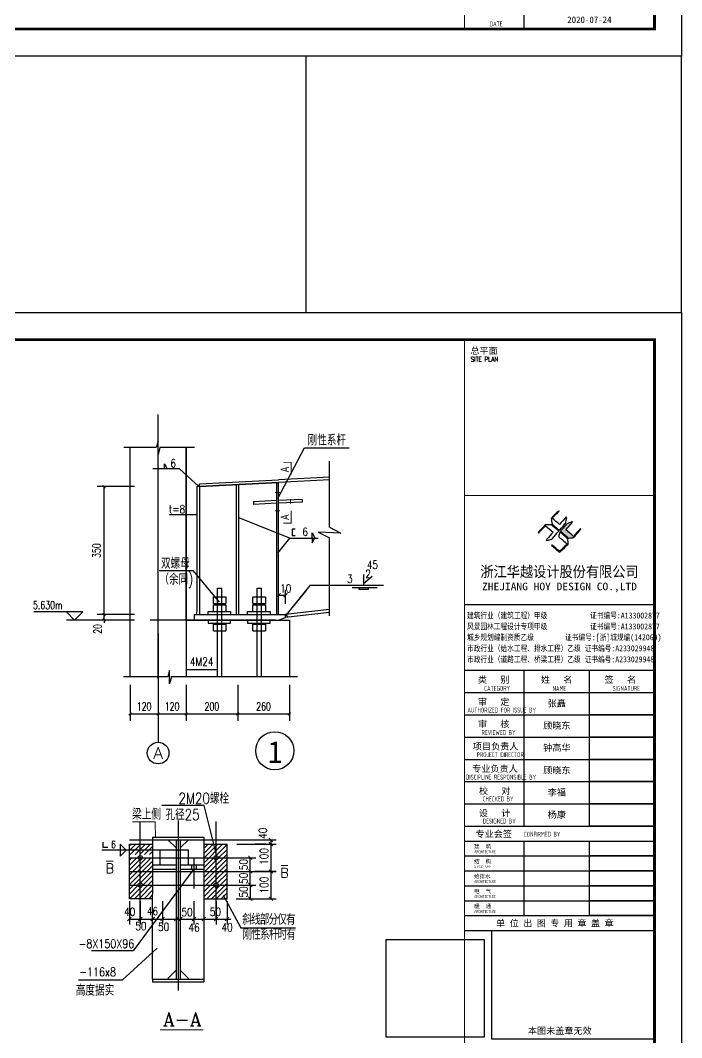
# Model space of a CAD drawing. Extents: x 1885024 to 3341100, y 16453725 to 19955423.
# Drawn here: x 3199117 to 3223489, y 18424800 to 18462288 of the extents above; entities that cross this region are included whole.
import ezdxf
from ezdxf.enums import TextEntityAlignment as Align

# ---------------------------------------------------------------- set-up
doc = ezdxf.new("R2010")
doc.units = 0
doc.header["$LTSCALE"] = 1000
doc.header["$MEASUREMENT"] = 0
doc.linetypes.add('DOTE', pattern=[2.42, 2, -0.2, 0.02, -0.2])
doc.layers.get('Defpoints').update_dxf_attribs({"color": 250})
for name, color, linetype in [('1', 7, 'Continuous'), ('AXIS', 3, 'Continuous'), ('DIM_ELEV', 145, 'Continuous'), ('DOTE', 1, 'DOTE'), ('GY_QZ', 4, 'Continuous'), ('PUB_DIM', 161, 'Continuous'), ('PUB_TEXT', 7, 'Continuous'), ('PUB_TITLE', 4, 'Continuous'), ('S', 2, 'Continuous'), ('S_WALL', 11, 'Continuous'), ('TK', 4, 'Continuous'), ('XIANGTU', 7, 'Continuous'), ('基础', 3, 'Continuous'), ('结构', 2, 'Continuous')]:
    doc.layers.add(name, color=color, linetype=linetype)
doc.layers.add('DIM', color=3, linetype='Continuous', lineweight=0)
doc.styles.add('-宋体', font='', dxfattribs={"width": 0.8})
doc.styles.add('1', font='COMPLEX.SHX', dxfattribs={"bigfont": 'ST64S.SHX'})
doc.styles.add('_HZDX', font='txt.shx', dxfattribs={"width": 0.8, "bigfont": 'HZDX.shx'})
doc.styles.add('_HZTXT', font='txt.shx', dxfattribs={"width": 0.8, "bigfont": 'hztxt.shx'})
doc.styles.add('_TCH_AXIS', font='COMPLEX', dxfattribs={"bigfont": 'GBCBIG'})
doc.styles.add('_TCH_DIM', font='SIMPLEX', dxfattribs={"bigfont": 'GBCBIG'})
doc.styles.add('_TCH_DIM_T3', font='SIMPLEX', dxfattribs={"width": 0.705882, "bigfont": 'GBCBIG'})
doc.styles.add('COMPLEX', font='COMPLEX')
doc.styles.add('HT', font='simhei.ttf', dxfattribs={"width": 0.7})
doc.styles.add('ROMANS', font='romans', dxfattribs={"width": 0.65, "height": 231.275})
doc.styles.add('TSSD_REIN', font='tssdeng.shx', dxfattribs={"width": 0.7, "bigfont": 'tssdchn.shx'})
doc.styles.add('图签宋体', font='', dxfattribs={"height": 300})
doc.styles.add('图签黑体', font='simhei.ttf', dxfattribs={"height": 550})
doc.styles.add('黑体', font='simhei.ttf', dxfattribs={"width": 0.8})
doc.styles.get('-宋体').set_extended_font_data('SimSun')
doc.styles.get('图签宋体').set_extended_font_data('NSimSun')
doc.dimstyles.new('_TCH_ARCH&&100', dxfattribs={"dimtxt": 297.5, "dimasz": 100, "dimexe": 250, "dimexo": 300, "dimgap": 126.25, "dimtad": 1, "dimdec": 0, "dimzin": 0, "dimdsep": 46, "dimtxsty": '_TCH_DIM_T3', "dimblk": 'ARCHTICK', "dimcen": 0.09, "dimclrt": 7, "dimazin": 2, "dimtfac": 1, "dimtdec": 0, "dimtix": 1, "dimtmove": 2, "dimatfit": 3, "dimfxl": 0, "dimtolj": 1, "dimtzin": 0, "dimarcsym": 0})
pattern_1 = [(45, (-67614.79, -323386.26), (-88.388348, 88.388348), [])]

# ---------------------------------------------------------------- blocks, each defined once
blk = doc.blocks.new('GeYuanFrame_23376633', base_point=(18.76, 4.34))
at = {"layer": 'PUB_TITLE'}
blk.add_lwpolyline([(554.76, 14.34), (554.76, 111.14)], dxfattribs=at)
at = {"layer": 'TK'}
blk.add_line((532.76, 14.34), (602.76, 14.34), dxfattribs=at)
blk.add_lwpolyline([(18.76, 424.34), (612.76, 424.34), (612.76, 4.34), (18.76, 4.34), (18.76, 424.34)], dxfattribs=at)
at = {"layer": 'TK', "const_width": 1}
blk.add_lwpolyline([(602.76, 414.34), (43.76, 414.34), (43.76, 14.34), (602.76, 14.34)], close=True, dxfattribs=at)
at = {"layer": 'TK', "const_width": 0.4}
blk.add_lwpolyline([(532.76, 414.34), (532.76, 14.34)], dxfattribs=at)
at = {"layer": 'TK', "style": 'TSSD_REIN', "width": 0.7}
blk.add_text('DATE', height=1.8, dxfattribs=at).set_placement((542, 15.26))
at = {"layer": 'TK', "insert": (578.76, 17.69), "char_height": 2.4, "width": 48, "attachment_point": 5, "style": '图签宋体'}
blk.add_mtext('2020-07-24', dxfattribs=at)
blk = doc.blocks.new('A$C053D6479')
at = {"layer": 'PUB_TITLE'}
h = blk.add_hatch(color=256, dxfattribs=at)
h.dxf.hatch_style = 1
edge = h.paths.add_edge_path()
edge.add_spline(control_points=[(1026, 827), (1105, 920), (1188, 1008), (1266, 1102)], knot_values=[13, 13, 13, 13, 14, 14, 14, 14], degree=3, periodic=0)
edge.add_spline(control_points=[(1266, 1102), (1258, 1111), (1249, 1119), (1239, 1116)], knot_values=[12, 12, 12, 12, 13, 13, 13, 13], degree=3, periodic=0)
edge.add_spline(control_points=[(1239, 1116), (1210, 1107), (1179, 1092), (1144, 1077)], knot_values=[11, 11, 11, 11, 12, 12, 12, 12], degree=3, periodic=0)
edge.add_spline(control_points=[(1144, 1077), (1109, 1063), (1069, 1053), (1047, 1038)], knot_values=[10, 10, 10, 10, 11, 11, 11, 11], degree=3, periodic=0)
edge.add_spline(control_points=[(1047, 1038), (1028, 1026), (1007, 992), (991, 972)], knot_values=[9, 9, 9, 9, 10, 10, 10, 10], degree=3, periodic=0)
edge.add_spline(control_points=[(991, 972), (942, 913), (899, 868), (849, 810)], knot_values=[8, 8, 8, 8, 9, 9, 9, 9], degree=3, periodic=0)
edge.add_spline(control_points=[(849, 810), (842, 801), (822, 776), (822, 775)], knot_values=[7, 7, 7, 7, 8, 8, 8, 8], degree=3, periodic=0)
edge.add_spline(control_points=[(822, 775), (823, 771), (848, 752), (859, 744)], knot_values=[6, 6, 6, 6, 7, 7, 7, 7], degree=3, periodic=0)
edge.add_spline(control_points=[(859, 744), (949, 670), (1035, 592), (1122, 521)], knot_values=[5, 5, 5, 5, 6, 6, 6, 6], degree=3, periodic=0)
edge.add_spline(control_points=[(1122, 521), (1153, 527), (1185, 530), (1217, 533)], knot_values=[4, 4, 4, 4, 5, 5, 5, 5], degree=3, periodic=0)
edge.add_spline(control_points=[(1217, 533), (1246, 535), (1293, 532), (1316, 542)], knot_values=[3, 3, 3, 3, 4, 4, 4, 4], degree=3, periodic=0)
edge.add_spline(control_points=[(1316, 542), (1327, 547), (1338, 565), (1349, 579)], knot_values=[2, 2, 2, 2, 3, 3, 3, 3], degree=3, periodic=0)
edge.add_spline(control_points=[(1349, 579), (1423, 670), (1507, 759), (1572, 848)], knot_values=[1, 1, 1, 1, 2, 2, 2, 2], degree=3, periodic=0)
edge.add_spline(control_points=[(1572, 848), (1564, 852), (1561, 861), (1551, 862)], knot_values=[0, 0, 0, 0, 1, 1, 1, 1], degree=3, periodic=0)
edge.add_spline(control_points=[(1551, 862), (1469, 769), (1393, 671), (1310, 579)], knot_values=[15, 15, 15, 15, 16, 16, 16, 16], degree=3, periodic=0)
edge.add_spline(control_points=[(1310, 579), (1216, 662), (1118, 742), (1026, 827)], knot_values=[14, 14, 14, 14, 15, 15, 15, 15], degree=3, periodic=0)
at = {"layer": 'TK'}
for points, knots in [([(1031, 1298), (1066, 1286), (1054, 1262), (1045, 1224), (1036, 1188), (1031, 1158), (1024, 1121), (1020, 1104), (1017, 1085), (1012, 1071), (1004, 1052), (976, 1026), (956, 1003), (906, 946), (866, 899), (814, 839), (806, 829), (789, 806), (787, 806), (777, 804), (728, 856), (719, 864), (651, 922), (580, 978), (514, 1036), (509, 1106), (488, 1176), (479, 1247), (570, 1343), (663, 1436), (758, 1526), (764, 1523), (768, 1518), (774, 1515), (693, 1422), (599, 1343), (520, 1249), (607, 1171), (698, 1096), (789, 1021), (874, 1109), (950, 1206), (1031, 1298)], [0, 0, 0, 0, 1, 1, 1, 2, 2, 2, 3, 3, 3, 4, 4, 4, 5, 5, 5, 6, 6, 6, 7, 7, 7, 8, 8, 8, 9, 9, 9, 10, 10, 10, 11, 11, 11, 12, 12, 12, 13, 13, 13, 14, 14, 14, 14]), ([(555, 949), (624, 891), (699, 833), (760, 773), (689, 691), (614, 604), (539, 517), (529, 505), (516, 487), (506, 482), (492, 475), (469, 472), (452, 467), (416, 456), (383, 448), (342, 438), (323, 433), (297, 422), (293, 440), (291, 452), (313, 470), (322, 480), (400, 566), (477, 652), (553, 736), (460, 815), (366, 894), (270, 970), (183, 883), (101, 791), (16, 703), (-18, 714), (9, 735), (28, 755), (103, 838), (192, 930), (266, 1005), (319, 1009), (387, 1005), (442, 1007), (456, 1008), (472, 1011), (485, 1007), (507, 1000), (534, 967), (555, 949)], [0, 0, 0, 0, 1, 1, 1, 2, 2, 2, 3, 3, 3, 4, 4, 4, 5, 5, 5, 6, 6, 6, 7, 7, 7, 8, 8, 8, 9, 9, 9, 10, 10, 10, 11, 11, 11, 12, 12, 12, 13, 13, 13, 14, 14, 14, 15, 15, 15, 15]), ([(1551, 862), (1561, 861), (1564, 852), (1572, 848), (1507, 759), (1423, 670), (1349, 579), (1338, 565), (1327, 547), (1316, 542), (1293, 532), (1246, 535), (1217, 533), (1185, 530), (1153, 527), (1122, 521), (1035, 592), (949, 670), (859, 744), (848, 752), (823, 771), (822, 775), (822, 776), (842, 801), (849, 810), (899, 868), (942, 913), (991, 972), (1007, 992), (1028, 1026), (1047, 1038), (1069, 1053), (1109, 1063), (1144, 1077), (1179, 1092), (1210, 1107), (1239, 1116), (1249, 1119), (1258, 1111), (1266, 1102), (1188, 1008), (1105, 920), (1026, 827), (1118, 742), (1216, 662), (1310, 579), (1393, 671), (1469, 769), (1551, 862)], [0, 0, 0, 0, 1, 1, 1, 2, 2, 2, 3, 3, 3, 4, 4, 4, 5, 5, 5, 6, 6, 6, 7, 7, 7, 8, 8, 8, 9, 9, 9, 10, 10, 10, 11, 11, 11, 12, 12, 12, 13, 13, 13, 14, 14, 14, 15, 15, 15, 16, 16, 16, 16]), ([(1097, 490), (1100, 425), (1106, 361), (1107, 294), (1018, 207), (925, 121), (830, 33), (818, 21), (800, 0), (787, 0), (768, -1), (725, 49), (712, 60), (662, 103), (616, 143), (568, 186), (545, 207), (518, 224), (499, 250), (501, 259), (511, 261), (516, 267), (609, 192), (696, 111), (785, 33), (883, 118), (977, 208), (1070, 298), (992, 373), (892, 456), (803, 534), (791, 544), (768, 561), (766, 569), (761, 588), (776, 634), (780, 655), (785, 690), (788, 721), (795, 746), (897, 661), (998, 576), (1097, 490)], [0, 0, 0, 0, 1, 1, 1, 2, 2, 2, 3, 3, 3, 4, 4, 4, 5, 5, 5, 6, 6, 6, 7, 7, 7, 8, 8, 8, 9, 9, 9, 10, 10, 10, 11, 11, 11, 12, 12, 12, 13, 13, 13, 14, 14, 14, 14])]:
    blk.add_open_spline(points, degree=3, knots=knots, dxfattribs=at)
blk = doc.blocks.new('GeYuanFrame_35276122', base_point=(18.76, 4.34))
at = {"layer": 'GY_QZ'}
for points in [[(542.77, 196.64), (602.76, 196.64), (602.76, 156.64), (542.81, 156.64)], [(503.81, 193.32), (539.95, 193.32), (539.95, 157.35), (503.81, 157.35)]]:
    blk.add_lwpolyline(points, close=True, dxfattribs=at)
at = {"layer": 'PUB_TITLE'}
for points in [[(554.76, 235.14), (554.76, 292.54)], [(578.76, 235.14), (578.76, 292.54)], [(554.76, 202.14), (554.76, 229.64)], [(578.76, 202.14), (578.76, 229.64)]]:
    blk.add_lwpolyline(points, dxfattribs=at)
at = {"layer": 'TK'}
for p, q in [((43.76, 414.34), (602.76, 414.34)), ((532.76, 316.74), (602.76, 316.74)), ((532.76, 284.34), (602.76, 284.34)), ((532.76, 276.14), (602.76, 276.14)), ((532.76, 267.94), (602.76, 267.94)), ((532.76, 259.74), (602.76, 259.74)), ((532.76, 251.54), (602.76, 251.54)), ((532.76, 243.34), (602.76, 243.34)), ((532.76, 235.14), (602.76, 235.14)), ((532.76, 235.14), (602.76, 235.14))]:
    blk.add_line(p, q, dxfattribs=at)
for points in [[(18.76, 424.34), (612.76, 424.34), (612.76, 4.34), (18.76, 4.34), (18.76, 424.34)], [(532.76, 292.54), (602.76, 292.54)], [(532.76, 235.14), (602.76, 235.14)], [(532.76, 229.64), (602.76, 229.64)], [(532.76, 224.14), (602.76, 224.14)], [(532.76, 218.64), (602.76, 218.64)], [(532.76, 213.14), (602.76, 213.14)], [(532.76, 207.64), (602.76, 207.64)], [(532.76, 202.14), (602.76, 202.14)], [(532.76, 196.64), (602.76, 196.64)]]:
    blk.add_lwpolyline(points, dxfattribs=at)
at = {"layer": 'TK', "const_width": 1}
blk.add_lwpolyline([(602.76, 414.34), (43.76, 414.34), (43.76, 14.34), (602.76, 14.34)], close=True, dxfattribs=at)
at = {"layer": 'TK'}
for points, const_width in [([(532.76, 414.34), (532.76, 14.34)], 0.4), ([(532.76, 356.95), (602.76, 356.95)], 0.35), ([(532.76, 292.54), (602.76, 292.54)], 0.35), ([(532.76, 292.54), (602.76, 292.54)], 0.35), ([(532.76, 235.14), (602.76, 235.14)], 0.35), ([(532.76, 202.14), (602.76, 202.14)], 0.35)]:
    blk.add_lwpolyline(points, dxfattribs=dict(at, const_width=const_width))
for points in [[(578.76, 284.34), (602.76, 284.34), (602.76, 276.14), (578.76, 276.14)], [(578.76, 276.14), (602.76, 276.14), (602.76, 267.94), (578.76, 267.94)], [(578.76, 267.94), (602.76, 267.94), (602.76, 259.74), (578.76, 259.74)], [(578.76, 259.74), (602.76, 259.74), (602.76, 251.54), (578.76, 251.54)], [(578.76, 251.54), (602.76, 251.54), (602.76, 243.34), (578.76, 243.34)], [(578.76, 243.34), (602.76, 243.34), (602.76, 235.14), (578.76, 235.14)], [(578.76, 229.64), (602.76, 229.64), (602.76, 224.14), (578.76, 224.14)], [(578.76, 224.14), (602.76, 224.14), (602.76, 218.64), (578.76, 218.64)], [(578.76, 218.64), (602.76, 218.64), (602.76, 213.14), (578.76, 213.14)], [(578.76, 213.14), (602.76, 213.14), (602.76, 207.64), (578.76, 207.64)], [(578.76, 207.64), (602.76, 207.64), (602.76, 202.14), (578.76, 202.14)]]:
    blk.add_lwpolyline(points, close=True, dxfattribs=at)
at = {"layer": 'PUB_TITLE', "xscale": 0.01000000000021828, "yscale": 0.01000000000021828, "zscale": 0.01}
blk.add_blockref('A$C053D6479', (559.86, 336.08), dxfattribs=at)
at = {"layer": 'TK', "style": '图签宋体'}
for s, height, p in [('总平面', 2.4, (534.9, 409.1)), ('类   别', 2.4, (537.65, 287.9)), ('姓   名', 2.4, (560.87, 287.9)), ('签   名', 2.4, (584.35, 287.9)), ('审   定', 2.4, (537.65, 279.7)), ('审   核', 2.4, (537.65, 271.5)), ('项目负责人', 2.4, (535.8, 263.3)), ('专业负责人', 2.4, (535.56, 255.1)), ('校   对', 2.4, (538.06, 246.9)), ('设   计', 2.4, (538.03, 238.7)), ('专业会签', 2.4, (536.79, 231.05)), ('建  筑', 1.44, (536.28, 226.92)), ('结  构', 1.44, (536.28, 221.42)), ('给排水', 1.44, (536.28, 215.92)), ('电  气', 1.44, (536.28, 210.42)), ('暖  通', 1.44, (536.28, 204.92)), ('单 位 出 图 专 用 章 盖 章', 2.4, (544.39, 198.16)), ('本图未盖章无效', 2.4, (556.1, 158.51))]:
    blk.add_text(s, height=height, dxfattribs=at).set_placement(p)
at = {"layer": 'TK'}
for s, height, style, width, p in [('SITE PLAN', 1.697, 'ROMANS', 0.76, (535.02, 406.31)), ('建筑行业（建筑工程）甲级           证书编号:A133002877', 2.2, '-宋体', 0.8, (533.67, 311.64)), ('风景园林工程设计专项甲级           证书编号:A133002877', 2.2, '-宋体', 0.8, (533.67, 307.62)), ('城乡规划编制资质乙级        证书编号:[浙]城规编(142069)', 2.2, '-宋体', 0.8, (533.67, 303.63)), ('市政行业（给水工程、排水工程）乙级 证书编号:A233029948', 2.2, '-宋体', 0.8, (533.67, 299.55)), ('市政行业（道路工程、桥梁工程）乙级 证书编号:A233029948', 2.2, '-宋体', 0.8, (533.67, 295.5)), ('CATEGORY', 1.8, 'TSSD_REIN', 0.7, (539.99, 284.98)), ('NAME', 1.8, 'TSSD_REIN', 0.7, (565.18, 284.98)), ('SIGNATURE', 1.8, 'TSSD_REIN', 0.7, (587.34, 284.98)), ('AUTHORIZED FOR ISSUE BY', 1.8, 'TSSD_REIN', 0.7, (533.79, 276.98)), ('REVIEWED BY', 1.8, 'TSSD_REIN', 0.7, (539.03, 268.72)), ('PROJECT DIRECTOR', 1.8, 'TSSD_REIN', 0.7, (537.22, 260.55)), ('DISCIPLINE RESPONSIBLE BY', 1.8, 'TSSD_REIN', 0.7, (533.25, 252.28)), ('CHECKED BY', 1.8, 'TSSD_REIN', 0.7, (539.42, 244.25)), ('DESIGNED BY', 1.8, 'TSSD_REIN', 0.7, (539.43, 236.08)), ('CONFIRMED BY', 1.8, 'TSSD_REIN', 0.7, (554.61, 231.23)), ('ARCHITECTURE', 1.08, 'TSSD_REIN', 0.7, (536.32, 225.15)), ('STRUCTURE', 1.08, 'TSSD_REIN', 0.7, (536.32, 219.65)), ('ARCHITECTURE', 1.08, 'TSSD_REIN', 0.7, (536.32, 214.15)), ('ARCHITECTURE', 1.08, 'TSSD_REIN', 0.7, (536.32, 208.65)), ('ARCHITECTURE', 1.08, 'TSSD_REIN', 0.7, (536.32, 203.15))]:
    blk.add_text(s, height=height, dxfattribs=dict(at, style=style, width=width)).set_placement(p)
for s, height, style, width, p in [('浙江华越设计股份有限公司', 3.96, 'HT', 0.9, (567.74, 328.97)), ('ZHEJIANG HOY DESIGN CO.,LTD', 2.8, '图签黑体', 1.11, (567.73, 323.1))]:
    blk.add_text(s, height=height, dxfattribs=dict(at, style=style, width=width)).set_placement(p, align=Align.MIDDLE)
at = {"layer": 'TK', "char_height": 2.4, "width": 24, "attachment_point": 5, "style": '图签宋体'}
for s, insert in [('张矗', (566.76, 280.21)), ('顾晓东', (566.76, 272.04)), ('钟高华', (566.76, 263.84)), ('顾晓东', (566.76, 255.57)), ('李福', (566.76, 247.44)), ('杨康', (566.76, 239.24))]:
    blk.add_mtext(s, dxfattribs=dict(at, insert=insert))
blk = doc.blocks.new('FF')
at = {"color": 3, "linetype": 'Continuous'}
for p, q in [((-107, 0), (-107, 186)), ((-107, 186), (0, 0)), ((-107, -186), (0, 0))]:
    blk.add_line(p, q, dxfattribs=at)
blk.add_line((-107, 0), (-107, -186))
blk = doc.blocks.new('d')
at = {"linetype": 'Continuous', "const_width": 40}
for points in [[(0, 0), (-71, -71)], [(0, 0), (71, 71)]]:
    blk.add_lwpolyline(points, dxfattribs=at)
blk = doc.blocks.new('_ArchTick')
at = {"color": 0, "linetype": 'ByBlock', "const_width": 0.4}
blk.add_lwpolyline([(-0.5, -0.5), (0.5, 0.5)], dxfattribs=at)
blk = doc.blocks.new('*D180')
at = {"layer": 'Defpoints', "color": 0}
for p in [(3204194, 18438100), (3205226, 18438100), (3205226, 18436731)]:
    blk.add_point(p, dxfattribs=at)
at = {"layer": 'PUB_DIM', "color": 0, "lineweight": -2}
for p, q in [((3204194, 18437800), (3204194, 18436481)), ((3205226, 18437800), (3205226, 18436481)), ((3204194, 18436731), (3205226, 18436731))]:
    blk.add_line(p, q, dxfattribs=at)
at = {"layer": 'PUB_DIM', "color": 0, "lineweight": -2, "xscale": 100, "yscale": 100, "zscale": 100, "rotation": 180}
blk.add_blockref('_ArchTick', (3204194, 18436731), dxfattribs=at)
at = {"layer": 'PUB_DIM', "color": 0, "lineweight": -2, "xscale": 100, "yscale": 100, "zscale": 100}
blk.add_blockref('_ArchTick', (3205226, 18436731), dxfattribs=at)
at = {"layer": 'PUB_DIM', "color": 7, "insert": (3204710, 18437006), "char_height": 297.5, "attachment_point": 5, "style": '_TCH_DIM_T3'}
blk.add_mtext('\\A1;120', dxfattribs=at)
blk = doc.blocks.new('*D181')
at = {"layer": 'Defpoints', "color": 0}
for p in [(3205226, 18438100), (3207129, 18438100), (3207129, 18436731)]:
    blk.add_point(p, dxfattribs=at)
at = {"layer": 'PUB_DIM', "color": 0, "lineweight": -2}
for p, q in [((3205226, 18437800), (3205226, 18436481)), ((3207129, 18437800), (3207129, 18436481)), ((3205226, 18436731), (3207129, 18436731))]:
    blk.add_line(p, q, dxfattribs=at)
at = {"layer": 'PUB_DIM', "color": 0, "lineweight": -2, "xscale": 100, "yscale": 100, "zscale": 100, "rotation": 180}
blk.add_blockref('_ArchTick', (3205226, 18436731), dxfattribs=at)
at = {"layer": 'PUB_DIM', "color": 0, "lineweight": -2, "xscale": 100, "yscale": 100, "zscale": 100}
blk.add_blockref('_ArchTick', (3207129, 18436731), dxfattribs=at)
at = {"layer": 'PUB_DIM', "color": 7, "insert": (3206177, 18437006), "char_height": 297.5, "attachment_point": 5, "style": '_TCH_DIM_T3'}
blk.add_mtext('\\A1;200', dxfattribs=at)
blk = doc.blocks.new('*D182')
at = {"layer": 'Defpoints', "color": 0}
for p in [(3207129, 18438100), (3209032, 18438100), (3209032, 18436731)]:
    blk.add_point(p, dxfattribs=at)
at = {"layer": 'PUB_DIM', "color": 0, "lineweight": -2}
for p, q in [((3207129, 18437800), (3207129, 18436481)), ((3209032, 18437800), (3209032, 18436481)), ((3207129, 18436731), (3209032, 18436731))]:
    blk.add_line(p, q, dxfattribs=at)
at = {"layer": 'PUB_DIM', "color": 0, "lineweight": -2, "xscale": 100, "yscale": 100, "zscale": 100, "rotation": 180}
blk.add_blockref('_ArchTick', (3207129, 18436731), dxfattribs=at)
at = {"layer": 'PUB_DIM', "color": 0, "lineweight": -2, "xscale": 100, "yscale": 100, "zscale": 100}
blk.add_blockref('_ArchTick', (3209032, 18436731), dxfattribs=at)
at = {"layer": 'PUB_DIM', "color": 7, "insert": (3208081, 18437006), "char_height": 297.5, "attachment_point": 5, "style": '_TCH_DIM_T3'}
blk.add_mtext('\\A1;260', dxfattribs=at)
blk = doc.blocks.new('*D183')
at = {"layer": 'Defpoints', "color": 0}
for p in [(3203163, 18438100), (3204194, 18438100), (3204194, 18436731)]:
    blk.add_point(p, dxfattribs=at)
at = {"layer": 'PUB_DIM', "color": 0, "lineweight": -2}
for p, q in [((3203163, 18437800), (3203163, 18436481)), ((3204194, 18437800), (3204194, 18436481)), ((3203163, 18436731), (3204194, 18436731))]:
    blk.add_line(p, q, dxfattribs=at)
at = {"layer": 'PUB_DIM', "color": 0, "lineweight": -2, "xscale": 100, "yscale": 100, "zscale": 100, "rotation": 180}
blk.add_blockref('_ArchTick', (3203163, 18436731), dxfattribs=at)
at = {"layer": 'PUB_DIM', "color": 0, "lineweight": -2, "xscale": 100, "yscale": 100, "zscale": 100}
blk.add_blockref('_ArchTick', (3204194, 18436731), dxfattribs=at)
at = {"layer": 'PUB_DIM', "color": 7, "insert": (3203679, 18437006), "char_height": 297.5, "attachment_point": 5, "style": '_TCH_DIM_T3'}
blk.add_mtext('\\A1;120', dxfattribs=at)
blk = doc.blocks.new('*D184')
at = {"layer": 'Defpoints', "color": 0}
for p in [(3202201, 18440388), (3203628, 18440388), (3203628, 18440187)]:
    blk.add_point(p, dxfattribs=at)
at = {"layer": 'PUB_DIM', "color": 0, "lineweight": -2}
for p, q in [((3203328, 18440388), (3201951, 18440388)), ((3202201, 18440388), (3202201, 18440488)), ((3202201, 18440187), (3202201, 18440388)), ((3203328, 18440187), (3201951, 18440187)), ((3202201, 18440187), (3202201, 18440087))]:
    blk.add_line(p, q, dxfattribs=at)
at = {"layer": 'PUB_DIM', "color": 0, "lineweight": -2, "xscale": 100, "yscale": 100, "zscale": 100}
for p, rotation in [((3202201, 18440388), 270), ((3202201, 18440187), 90)]:
    blk.add_blockref('_ArchTick', p, dxfattribs=dict(at, rotation=rotation))
at = {"layer": 'PUB_DIM', "color": 7, "insert": (3201962, 18439862), "char_height": 297.5, "attachment_point": 5, "rotation": 90, "style": '_TCH_DIM_T3'}
blk.add_mtext('\\A1;20', dxfattribs=at)
blk = doc.blocks.new('*D185')
at = {"layer": 'Defpoints', "color": 0}
for p in [(3202201, 18445105), (3203628, 18445105), (3203628, 18440388)]:
    blk.add_point(p, dxfattribs=at)
at = {"layer": 'PUB_DIM', "color": 0, "lineweight": -2}
for p, q in [((3203328, 18445105), (3201951, 18445105)), ((3202201, 18440388), (3202201, 18445105)), ((3203328, 18440388), (3201951, 18440388))]:
    blk.add_line(p, q, dxfattribs=at)
at = {"layer": 'PUB_DIM', "color": 0, "lineweight": -2, "xscale": 100, "yscale": 100, "zscale": 100}
for p, rotation in [((3202201, 18445105), 90), ((3202201, 18440388), 270)]:
    blk.add_blockref('_ArchTick', p, dxfattribs=dict(at, rotation=rotation))
at = {"layer": 'PUB_DIM', "color": 7, "insert": (3201926, 18442747), "char_height": 297.5, "attachment_point": 5, "rotation": 90, "style": '_TCH_DIM_T3'}
blk.add_mtext('\\A1;350', dxfattribs=at)
blk = doc.blocks.new('32323QQQQ')
h = blk.add_hatch()
h.set_pattern_fill('ANSI31', color=256, scale=1000, style=0)
h.set_pattern_definition(pattern_1)
h.paths.add_polyline_path([(630155, 276081), (630155, 276466), (629703, 276466), (629703, 276081)])
h.paths.add_polyline_path([(629703, 276466), (629301, 276466), (629301, 276081), (629703, 276081), (629703, 276160)])
h.paths.add_polyline_path([(629703, 275886, -0.414214), (629623, 275966), (629301, 275966), (629301, 275466), (629703, 275466)])
h.paths.add_polyline_path([(630155, 275966), (629783, 275966, -0.414214), (629703, 275886), (629703, 275466), (630155, 275466)])
h.paths.add_polyline_path([(629703, 275046, -0.414214), (629783, 274966), (630155, 274966), (630155, 275466), (629703, 275466)])
h.paths.add_polyline_path([(629703, 275466), (629301, 275466), (629301, 274966), (629623, 274966, -0.414214), (629703, 275046)])
h.paths.add_polyline_path([(629703, 274886, -0.414214), (629623, 274966), (629301, 274966), (629301, 274466), (629703, 274466)])
h.paths.add_polyline_path([(629783, 274966, -0.414214), (629703, 274886), (629703, 274783), (629703, 274466), (630155, 274466), (630155, 274966)])
h = blk.add_hatch()
h.set_pattern_fill('ANSI31', color=256, scale=1000, style=0)
h.set_pattern_definition(pattern_1)
h.paths.add_polyline_path([(632030, 275966), (632402, 275966, -0.344156), (632462, 276043), (632357, 276466), (632030, 276466)])
h.paths.add_polyline_path([(632482, 276466), (632357, 276466), (632462, 276043, -0.061316), (632482, 276046)])
h.paths.add_polyline_path([(632482, 276046, -0.414214), (632562, 275966), (632884, 275966), (632884, 276466), (632482, 276466)])
h.paths.add_polyline_path([(632482, 275466), (632884, 275466), (632884, 275966), (632562, 275966, -0.414214), (632482, 275886)])
h.paths.add_polyline_path([(632482, 275886, -0.414214), (632402, 275966), (632030, 275966), (632030, 275466), (632482, 275466)])
h.paths.add_polyline_path([(632030, 275466), (632030, 274966), (632402, 274966, -0.414214), (632482, 275046), (632482, 275466)])
h.paths.add_polyline_path([(632482, 275046, -0.414214), (632562, 274966), (632884, 274966), (632884, 275466), (632482, 275466)])
h.paths.add_polyline_path([(632030, 274966), (632030, 274466), (632482, 274466), (632482, 274886, -0.414214), (632402, 274966)])
h.paths.add_polyline_path([(632482, 274466), (632884, 274466), (632884, 274966), (632562, 274966, -0.414214), (632482, 274886)])
for p, q in [((632043, 277881), (630486, 277881)), ((632482, 276127), (632043, 277881)), ((628331, 276539), (628331, 276360)), ((629301, 274466), (629301, 276466)), ((629301, 276466), (630155, 276466)), ((630155, 276627), (630155, 274627)), ((630155, 276627), (632030, 276627)), ((630717, 276627), (631017, 276327)), ((631017, 276627), (631017, 271520)), ((631167, 276627), (631167, 271520)), ((631467, 276627), (631167, 276327)), ((632030, 276627), (632030, 274627)), ((632030, 276466), (632884, 276466)), ((632884, 274466), (632884, 276466)), ((631464, 276242), (628287, 276242)), ((628331, 276360), (628515, 276360)), ((630435, 275707), (630435, 276242)), ((631464, 275707), (631464, 276242)), ((631668, 275555), (629444, 272560)), ((630155, 271520), (630155, 274627)), ((632030, 274627), (632030, 271520)), ((632744, 274595), (633395, 273402)), ((630155, 274466), (629301, 274466)), ((633395, 273402), (635393, 273402)), ((629444, 272560), (627914, 272560)), ((630323, 272650), (629036, 271483)), ((630717, 271542), (631017, 271842)), ((631467, 271542), (631167, 271842)), ((629036, 271483), (627432, 271483))]:
    blk.add_line(p, q)
at = {"color": 1}
for p, q in [((631092, 277331), (631092, 271102)), ((629703, 274783), (629703, 276160)), ((632482, 274944), (632482, 276321)), ((630016, 275466), (633813, 275466))]:
    blk.add_line(p, q, dxfattribs=at)
at = {"color": 7, "linetype": 'ByBlock'}
for p, q in [((633245, 276618), (634684, 276618)), ((633245, 276466), (634684, 276466)), ((634490, 276618), (634490, 275467)), ((633282, 275966), (633936, 275966)), ((633736, 275967), (633736, 275968)), ((633736, 275466), (633736, 275966)), ((633282, 275466), (633936, 275466)), ((633282, 275466), (633936, 275466)), ((633282, 275466), (633936, 275466)), ((633736, 275467), (633736, 275468)), ((633736, 274966), (633736, 275466)), ((633736, 275465), (633736, 275464)), ((634490, 275465), (634490, 274467)), ((633282, 274966), (633936, 274966)), ((633282, 274966), (633936, 274966)), ((633736, 274967), (633736, 274968)), ((633736, 274966), (633736, 274466)), ((633736, 274965), (633736, 274964)), ((632030, 274627), (632030, 273521)), ((629301, 274376), (629301, 273521)), ((629703, 274376), (629703, 273521)), ((629703, 274376), (629703, 273521)), ((630517, 274376), (630517, 273521)), ((631167, 274376), (631167, 273521)), ((631668, 274376), (631668, 273521)), ((631668, 274376), (631668, 273521)), ((632030, 274466), (632884, 274466)), ((632030, 274376), (632030, 273521)), ((632482, 274376), (632482, 273521)), ((632884, 274376), (632884, 273521)), ((633222, 274466), (634690, 274466)), ((633282, 274466), (633936, 274466)), ((633736, 274465), (633736, 274464)), ((629301, 273721), (631668, 273721)), ((631166, 273721), (631165, 273721)), ((631667, 273721), (631666, 273721)), ((631668, 273721), (632168, 273721)), ((631669, 273721), (631670, 273721)), ((632167, 273721), (632166, 273721)), ((632168, 273721), (632620, 273721)), ((632169, 273721), (632170, 273721)), ((632619, 273721), (632618, 273721)), ((632620, 273721), (633022, 273721)), ((632621, 273721), (632622, 273721)), ((633023, 273721), (633024, 273721))]:
    blk.add_line(p, q, dxfattribs=at)
at = {"color": 7}
for p, q in [((634303, 276466), (633909, 276466)), ((634690, 275466), (633890, 275466))]:
    blk.add_line(p, q, dxfattribs=at)
at = {"color": 1, "linetype": 'ByBlock'}
for p in [(629301, 275466), (632291, 275466)]:
    blk.add_line(p, (634690, 275466), dxfattribs=at)
for centre in [(629703, 275966), (632482, 275966), (629703, 274966), (632482, 274966)]:
    blk.add_circle(centre, 80)
at = {"layer": 'DIM'}
for p, q in [((630250, 277288), (629411, 277288)), ((630261, 276701), (630250, 277288))]:
    blk.add_line(p, q, dxfattribs=at)
at = {"layer": 'DOTE', "linetype": 'DOTE', "ltscale": 200}
for p, q in [((629703, 273721), (629703, 277293)), ((632482, 273721), (632482, 277293)), ((629304, 276618), (633817, 276618)), ((629301, 275966), (633813, 275966)), ((631668, 275954), (631668, 274836)), ((629301, 274966), (633813, 274966))]:
    blk.add_line(p, q, dxfattribs=at)
at = {"layer": 'S'}
for p, q in [((630155, 276727), (632030, 276727)), ((630155, 276727), (630155, 276627)), ((630155, 276627), (632030, 276627)), ((632030, 276727), (632030, 276627)), ((630155, 275702), (631017, 275702)), ((631167, 275702), (632030, 275702)), ((631585, 275702), (631585, 275552)), ((631750, 275702), (631750, 275552)), ((632030, 275702), (632030, 275552)), ((630155, 275552), (631017, 275552)), ((631167, 275552), (632030, 275552)), ((630155, 271520), (630155, 271420)), ((630155, 271520), (632030, 271520)), ((630155, 271420), (632030, 271420)), ((632030, 271520), (632030, 271420))]:
    blk.add_line(p, q, dxfattribs=at)
at = {"layer": 'XIANGTU'}
blk.add_lwpolyline([(629189, 276245), (628964, 276470), (628964, 276020)], close=True, dxfattribs=at)
for points, const_width in [([(628712, 275840), (628447, 275840)], 33.8), ([(632012, 269655), (630428, 269655)], 40.5)]:
    blk.add_lwpolyline(points, dxfattribs=dict(at, const_width=const_width))
at = {"layer": 'XIANGTU', "color": 7, "const_width": 33.8}
blk.add_lwpolyline([(635123, 275679), (634857, 275679)], dxfattribs=at)
at = {"color": 7, "linetype": 'ByBlock'}
for p, rotation in [((634490, 276618), 90), ((634490, 276466), 90), ((633736, 275966), 270), ((633736, 275466), 270), ((633736, 275466), 90), ((634490, 275466), 270), ((634490, 275466), 90), ((633736, 274966), 270), ((633736, 274966), 90), ((633736, 274466), 90), ((634490, 274466), 270), ((629301, 273721), 180), ((629703, 273721), 180), ((630155, 273721), 180), ((630517, 273721), 180), ((631017, 273721), 180), ((631668, 273721), 180), ((632030, 273721), 180), ((632482, 273721), 180), ((632884, 273721), 180)]:
    blk.add_blockref('d', p, dxfattribs=dict(at, rotation=rotation))
for p in [(631167, 273721), (631668, 273721), (632030, 273721), (632482, 273721)]:
    blk.add_blockref('d', p, dxfattribs=at)
at = {"style": '_HZTXT', "width": 0.8}
for s, p in [('-8X150X96', (627438, 272655)), ('-116x8', (627462, 271620))]:
    blk.add_text(s, height=320, dxfattribs=at).set_placement(p)
at = {"color": 7, "linetype": 'ByBlock', "char_height": 300, "attachment_point": 5, "rotation": 90, "style": '_HZTXT'}
for s, insert in [('40', (634195, 276865)), ('100', (634240, 276016)), ('\\A1;50', (633486, 275716)), ('\\A1;50', (633486, 275216)), ('\\A1;100', (634240, 274966)), ('\\A1;50', (633486, 274716))]:
    blk.add_mtext(s, dxfattribs=dict(at, insert=insert))
at = {"color": 7, "linetype": 'ByBlock', "char_height": 300, "attachment_point": 5, "style": '_HZTXT'}
for s, insert in [('\\A1;40', (629313, 273983)), ('46', (630148, 274007)), ('\\A1;50', (631418, 273971)), ('50', (632459, 273984)), ('50', (629723, 273460)), ('\\A1;50', (630555, 273433)), ('46', (631675, 273408)), ('\\A1;40', (632887, 273416))]:
    blk.add_mtext(s, dxfattribs=dict(at, insert=insert))
at = {"layer": '1', "color": 0, "linetype": 'Continuous', "style": '1'}
blk.add_text('A-A', height=500, dxfattribs=at).set_placement((631239, 270049), align=Align.MIDDLE)
at = {"layer": 'PUB_TEXT', "style": '_HZDX', "width": 0.8}
for s, p in [('2M20螺栓', (631102, 277945)), ('梁上侧', (629403, 277365)), ('孔径25', (630625, 277350)), ('斜', (633444, 273508)), ('线', (633764, 273508)), ('部', (634084, 273508)), ('分', (634404, 273508)), ('仅', (634724, 273508)), ('有', (635044, 273503)), ('刚', (633454, 272962)), ('性', (633774, 272962)), ('系', (634094, 272962)), ('杆', (634414, 272962)), ('时', (634734, 272962)), ('有', (635054, 272957)), ('高度据实', (627339, 270910))]:
    blk.add_text(s, height=400, dxfattribs=at).set_placement(p)
at = {"layer": 'XIANGTU', "style": '_HZTXT', "width": 0.8}
blk.add_text('6', height=263, dxfattribs=at).set_placement((628810, 276323), align=Align.RIGHT)
at = {"layer": 'XIANGTU', "style": 'COMPLEX'}
for p in [(628580, 275577), (634990, 275416)]:
    blk.add_text('B', height=350, dxfattribs=at).set_placement(p, align=Align.MIDDLE)

msp = doc.modelspace()

# ---------------------------------------------------------------- linework, layer by layer
for p, q in [((3203162.9, 18438099.8), (3203162.9, 18446526.8)), ((3205225.8, 18446529.8), (3205225.8, 18438099.8)), ((3208606.9, 18444664.6), (3209591.5, 18446535.8)), ((3209591.5, 18446535.8), (3211238.9, 18446535.8)), ((3204981.5, 18445761.9), (3204004.7, 18445761.9)), ((3205683.4, 18445125.5), (3204981.5, 18445761.9)), ((3205721.9, 18445105.5), (3205721.9, 18445211.1)), ((3205631.8, 18444067.5), (3204619.6, 18444067.5)), ((3209049.8, 18443209.2), (3207172.4, 18443961)), ((3209129.2, 18443533.9), (3209129.2, 18443308.7)), ((3209239.7, 18443533.9), (3209129.2, 18443533.9)), ((3210089.9, 18443426.3), (3210513.7, 18443223)), ((3210925.1, 18443391.1), (3210089.9, 18443426.3)), ((3210513.7, 18443607.3), (3210925.1, 18443391.1)), ((3208607.6, 18442652.5), (3209049.8, 18443209.2)), ((3209049.8, 18443209.2), (3210094, 18443209.2)), ((3209129.2, 18443308.7), (3209239.7, 18443308.7)), ((3205494.3, 18442004.3, 201), (3204231.5, 18442004.3, 201)), ((3206451.9, 18440848.2, 201), (3205494.3, 18442004.3, 201)), ((3211764.3, 18441866.6), (3211764.3, 18441458.5)), ((3209788, 18441458.5), (3208914.1, 18440377.2)), ((3212503, 18441458.5), (3209788, 18441458.5)), ((3211764.3, 18441535.9), (3212083.9, 18441805.3)), ((3206384.5, 18441367.5), (3206541.3, 18441367.5)), ((3206384.5, 18441367.5), (3206541.3, 18441367.5)), ((3206384.5, 18438096.2), (3206384.5, 18441367.5)), ((3206384.5, 18438096.2), (3206384.5, 18441367.5)), ((3206541.3, 18438096.2), (3206541.3, 18441367.5)), ((3206541.3, 18438096.2), (3206541.3, 18441367.5)), ((3207845.8, 18441367.5), (3208002.6, 18441367.5)), ((3207845.8, 18441367.5), (3208002.6, 18441367.5)), ((3207845.8, 18438096.2), (3207845.8, 18441367.5)), ((3207845.8, 18438096.2), (3207845.8, 18441367.5)), ((3208002.6, 18438096.2), (3208002.6, 18441367.5)), ((3208002.6, 18438096.2), (3208002.6, 18441367.5)), ((3209633, 18441266.8), (3208914.1, 18440377.2)), ((3211586.4, 18441389.2), (3211586.4, 18441329.9)), ((3211586.4, 18441329.9), (3211942.2, 18441329.9)), ((3211942.2, 18441329.9), (3211942.2, 18441389.2)), ((3206229.7, 18441041.9), (3206692, 18441041.9)), ((3206229.7, 18441041.9), (3206692, 18441041.9)), ((3206229.7, 18440794.6), (3206229.7, 18441041.9)), ((3206229.7, 18440794.6), (3206229.7, 18441041.9)), ((3206229.7, 18440794.6), (3206692, 18440794.6)), ((3206229.7, 18440794.6), (3206692, 18440794.6)), ((3206229.7, 18440505.2), (3206229.7, 18440744.4)), ((3206229.7, 18440744.4), (3206692, 18440744.4)), ((3206229.7, 18440505.2), (3206229.7, 18440744.4)), ((3206229.7, 18440744.4), (3206692, 18440744.4)), ((3206692, 18441041.9), (3206692, 18440794.6)), ((3206692, 18441041.9), (3206692, 18440794.6)), ((3206692, 18440744.4), (3206692, 18440505.2)), ((3206692, 18440744.4), (3206692, 18440505.2)), ((3207691, 18441041.9), (3208153.3, 18441041.9)), ((3207691, 18441041.9), (3208153.3, 18441041.9)), ((3207691, 18440794.6), (3207691, 18441041.9)), ((3207691, 18440794.6), (3207691, 18441041.9)), ((3207691, 18440794.6), (3208153.3, 18440794.6)), ((3207691, 18440794.6), (3208153.3, 18440794.6)), ((3207691, 18440505.2), (3207691, 18440744.4)), ((3207691, 18440744.4), (3208153.3, 18440744.4)), ((3207691, 18440505.2), (3207691, 18440744.4)), ((3207691, 18440744.4), (3208153.3, 18440744.4)), ((3208153.3, 18441041.9), (3208153.3, 18440794.6)), ((3208153.3, 18441041.9), (3208153.3, 18440794.6)), ((3208153.3, 18440744.4), (3208153.3, 18440505.2)), ((3208153.3, 18440744.4), (3208153.3, 18440505.2)), ((3206032.8, 18440423.6), (3206032.8, 18440505.2)), ((3206032.8, 18440387.8), (3206032.8, 18440505.2)), ((3206032.8, 18440505.2), (3206856.9, 18440505.2)), ((3206032.8, 18440505.2), (3206856.9, 18440505.2)), ((3206856.9, 18440505.2), (3206856.9, 18440423.6)), ((3206856.9, 18440505.2), (3206856.9, 18440387.8)), ((3207494, 18440505.2), (3208318.1, 18440505.2)), ((3207494, 18440423.6), (3207494, 18440505.2)), ((3207494, 18440505.2), (3208318.1, 18440505.2)), ((3207494, 18440387.8), (3207494, 18440505.2)), ((3208318.1, 18440505.2), (3208318.1, 18440423.6)), ((3208318.1, 18440505.2), (3208318.1, 18440387.8)), ((3210513.7, 18440577.7), (3208887.6, 18440387.8)), ((3209633, 18440474.9), (3208887.6, 18440387.8)), ((3210513.7, 18440470.3), (3208887.6, 18440280.4)), ((3208887.6, 18440387.8), (3208980.2, 18440315.3)), ((3208887.6, 18440387.8), (3208980.2, 18440315.3)), ((3209633, 18440367.4), (3208887.6, 18440280.4)), ((3205225.8, 18440186.8), (3205225.8, 18439438.2)), ((3206032.8, 18440186.8), (3206032.8, 18440069.4)), ((3206032.8, 18440151), (3206032.8, 18440069.4)), ((3206032.8, 18440069.4), (3206856.9, 18440069.4)), ((3206032.8, 18440069.4), (3206856.9, 18440069.4)), ((3206229.7, 18439790.8), (3206229.7, 18440038.1)), ((3206229.7, 18439790.8), (3206229.7, 18440038.1)), ((3206229.7, 18440038.1), (3206692, 18440038.1)), ((3206229.7, 18440038.1), (3206692, 18440038.1)), ((3206692, 18440038.1), (3206692, 18439790.8)), ((3206692, 18440038.1), (3206692, 18439790.8)), ((3206856.9, 18440069.4), (3206856.9, 18440186.8)), ((3206856.9, 18440069.4), (3206856.9, 18440151)), ((3207494, 18440186.8), (3207494, 18440069.4)), ((3207494, 18440151), (3207494, 18440069.4)), ((3207494, 18440069.4), (3208318.1, 18440069.4)), ((3207494, 18440069.4), (3208318.1, 18440069.4)), ((3207691, 18439790.8), (3207691, 18440038.1)), ((3207691, 18439790.8), (3207691, 18440038.1)), ((3207691, 18440038.1), (3208153.3, 18440038.1)), ((3207691, 18440038.1), (3208153.3, 18440038.1)), ((3208153.3, 18440038.1), (3208153.3, 18439790.8)), ((3208153.3, 18440038.1), (3208153.3, 18439790.8)), ((3208318.1, 18440069.4), (3208318.1, 18440186.8)), ((3208318.1, 18440069.4), (3208318.1, 18440151)), ((3209032.5, 18440186.8), (3209032.5, 18438096.2)), ((3209032.5, 18440066.2), (3209032.5, 18438096.2)), ((3206229.7, 18439790.8), (3206692, 18439790.8)), ((3206229.7, 18439790.8), (3206692, 18439790.8)), ((3207691, 18439790.8), (3208153.3, 18439790.8)), ((3207691, 18439790.8), (3208153.3, 18439790.8)), ((3204547, 18438099.8), (3202923.5, 18438099.8)), ((3204617.4, 18438333), (3204547, 18438099.8)), ((3204617.4, 18437842.6), (3204617.4, 18438333)), ((3204683.7, 18438099.8), (3204617.4, 18437842.6)), ((3209334.5, 18438099.8), (3204660.3, 18438099.8)), ((3209334.5, 18438099.8), (3204683.7, 18438099.8)), ((3206384.5, 18438353.5), (3205252.1, 18438353.5)), ((3206384.5, 18438353.5), (3205252.1, 18438353.5))]:
    msp.add_line(p, q)
at = {"color": 3, "linetype": 'Continuous'}
for p, q in [((3204423.6, 18445762.9), (3204423.6, 18445950.1)), ((3204423.6, 18445950.1), (3204531, 18445762.9))]:
    msp.add_line(p, q, dxfattribs=at)
at = {"color": 3, "lineweight": -2}
for p, q in [((3208633.5, 18441102.8), (3208632.5, 18441102.8)), ((3208633.5, 18441102.8), (3208632.5, 18441102.8)), ((3208634.5, 18441102.8), (3208887.6, 18441102.8)), ((3208634.5, 18441102.8), (3208887.6, 18441102.8)), ((3208888.6, 18441102.8), (3208889.6, 18441102.8)), ((3208888.6, 18441102.8), (3208889.6, 18441102.8))]:
    msp.add_line(p, q, dxfattribs=at)
at = {"color": 3}
for p, q in [((3208634.5, 18440789.8), (3208634.5, 18441303.8)), ((3208634.5, 18440789.8), (3208634.5, 18441303.8)), ((3208887.6, 18440789.8), (3208887.6, 18441303.8)), ((3208887.6, 18440789.8), (3208887.6, 18441303.8)), ((3205034.2, 18440186.8), (3204660.3, 18440186.8)), ((3205054.3, 18440186.8), (3204660.3, 18440186.8))]:
    msp.add_line(p, q, dxfattribs=at)
at = {"linetype": 'ByBlock'}
msp.add_line((3211349.2, 18441389.2), (3212270.8, 18441389.2), dxfattribs=at)
at = {"color": 1}
msp.add_line((3204744.4, 18440186.8), (3204660.3, 18440186.8), dxfattribs=at)
at = {"color": 6, "lineweight": -2}
msp.add_line((3204744.4, 18440185.8), (3204744.4, 18440184.8), dxfattribs=at)
msp.add_line((3204744.4, 18440185.8), (3204744.4, 18440184.8), dxfattribs=at)
at = {"color": 4}
msp.add_line((3208634.5, 18440186.8), (3208887.6, 18440280.4), dxfattribs=at)
msp.add_line((3208634.5, 18440186.8), (3208887.6, 18440280.4), dxfattribs=at)
msp.add_lwpolyline([(3223488.7, 18460973.2), (3209633.5, 18460973.2), (3209633.5, 18451516.2), (3223488.7, 18451516.2)], close=True)
msp.add_lwpolyline([(3205537.5, 18446541.8), (3204260.7, 18446541.8), (3204194.3, 18446284.6), (3204194.3, 18446775), (3204124, 18446541.8), (3202929.8, 18446541.8)])
msp.add_circle((3208494.3, 18435370.3), 703.5)
msp.add_solid([(3208887.6, 18440280.4), (3208887.6, 18440387.8), (3208980.2, 18440315.3), (3208887.6, 18440280.4)])
msp.add_solid([(3208887.6, 18440280.4), (3208887.6, 18440387.8), (3208980.2, 18440315.3), (3208887.6, 18440280.4)])
at = {"layer": 'AXIS'}
msp.add_line((3204194.3, 18439689.1), (3204194.3, 18435689.1), dxfattribs=at)
msp.add_circle((3204194.3, 18435289.1), 400, dxfattribs=at)
at = {"layer": 'DIM_ELEV', "linetype": 'ByBlock'}
for p, q in [((3201416, 18440486.8), (3199616, 18440486.8)), ((3201116, 18440186.8), (3200816, 18440486.8)), ((3201116, 18440186.8), (3201416, 18440486.8)), ((3202106, 18440186.8), (3200816, 18440186.8))]:
    msp.add_line(p, q, dxfattribs=at)
at = {"layer": 'DOTE', "color": 8, "linetype": 'DOTE', "ltscale": 500}
msp.add_line((3204194.3, 18438027.9), (3204194.3, 18447764.9), dxfattribs=at)
at = {"layer": 'S_WALL'}
for p, q in [((3205225.8, 18440186.8), (3205225.8, 18446529.8)), ((3205518.3, 18440186.8), (3203897.9, 18440186.8))]:
    msp.add_line(p, q, dxfattribs=at)
at = {"layer": '基础'}
msp.add_line((3209500.6, 18444635.1), (3209500.6, 18444534.5), dxfattribs=at)
at = {"layer": '基础', "const_width": 35.2}
for points in [[(3209100.7, 18445549.4), (3209100.7, 18446001.2), (3208806.7, 18446001.2)], [(3208685.6, 18444886), (3208504.1, 18444886)], [(3209071.6, 18444476), (3209071.6, 18444655.1)], [(3208685.6, 18444210.4), (3208504.1, 18444210.4)], [(3209100.7, 18444215.8), (3209100.7, 18443764), (3208806.7, 18443764)]]:
    msp.add_lwpolyline(points, dxfattribs=at)
at = {"layer": '结构'}
for p, q in [((3210513.7, 18443607.3), (3210513.7, 18446041.3)), ((3205721.9, 18445211.1), (3208633.9, 18445356.7)), ((3205721.9, 18445110.5), (3208638.9, 18445256.3)), ((3208634.5, 18445256.1), (3205721.9, 18445105.5)), ((3208574.2, 18440387.8), (3208574.2, 18445256.1)), ((3210513.7, 18445450.7), (3208634.5, 18445356.7)), ((3210513.7, 18445350.1), (3208634.5, 18445256.1)), ((3208634.5, 18440500.3), (3208634.5, 18445256.1)), ((3208634.5, 18440387.8), (3208634.5, 18445256.1)), ((3205721.9, 18445105.5), (3205621.4, 18445105.5)), ((3205621.4, 18445105.5), (3205621.4, 18440500.3)), ((3205721.9, 18445105.5), (3205721.9, 18440387.8)), ((3207088.7, 18440387.8), (3207088.7, 18445175.6)), ((3207169.1, 18440387.8), (3207169.1, 18445180.8)), ((3208574.2, 18444593.9), (3207708.1, 18444550.6)), ((3207708.1, 18444550.6), (3207708.1, 18444449.9)), ((3208574.2, 18444493.3), (3207708.1, 18444449.9)), ((3209500.6, 18444635.1), (3208634.5, 18444591.8)), ((3209500.6, 18444534.5), (3208634.5, 18444491.2)), ((3210513.7, 18440344), (3210513.7, 18443223)), ((3205621.4, 18441614.5), (3205621.4, 18440500.3)), ((3205721.9, 18441614.5), (3205721.9, 18440387.8)), ((3207088.7, 18440387.8), (3207088.7, 18441614.5)), ((3207169.1, 18440387.8), (3207169.1, 18441614.5)), ((3208574.2, 18440387.8), (3208574.2, 18441614.5)), ((3208634.5, 18440500.3), (3208634.5, 18441614.5)), ((3208634.5, 18440387.8), (3208634.5, 18441614.5)), ((3205518.3, 18440387.8), (3205518.3, 18440186.8)), ((3205518.3, 18440387.8), (3205518.3, 18440186.8)), ((3205518.3, 18440387.8), (3208887.6, 18440387.8)), ((3205518.3, 18440387.8), (3208887.6, 18440387.8)), ((3205621.4, 18440387.8), (3205621.4, 18440500.3)), ((3205621.4, 18440387.8), (3205621.4, 18440500.3)), ((3205621.4, 18440387.8), (3208636.4, 18440387.8)), ((3205621.4, 18440387.8), (3208636.4, 18440387.8)), ((3208887.6, 18440280.4), (3208887.6, 18440387.8)), ((3208887.6, 18440280.4), (3208887.6, 18440387.8)), ((3205742, 18440186.8), (3205225.8, 18440186.8)), ((3205742, 18440186.8), (3205225.8, 18440186.8)), ((3208515.8, 18440186.8), (3205225.8, 18440186.8)), ((3205225.8, 18440186.8), (3209032.5, 18440186.8)), ((3205225.8, 18440186.8), (3208914.9, 18440186.8)), ((3208515.8, 18440186.8), (3205225.8, 18440186.8))]:
    msp.add_line(p, q, dxfattribs=at)

# ---------------------------------------------------------------- block references
for name, p, xscale, yscale, zscale in [('GeYuanFrame_23376633', (3164088.7, 18460973.2), 100, 100, 100), ('GeYuanFrame_35276122', (3164088.7, 18409516.2), 100, 100, 100), ('FF', (3209973.4, 18443218.3), 1.004999999888241, 1.004999999975553, 1.005), ('32323QQQQ', (2570686.9, 18154082.7), 1.004999999888241, 1.005000000004657, 1.005)]:
    msp.add_blockref(name, p, dxfattribs=dict(xscale=xscale, yscale=yscale, zscale=zscale))
at = {"color": 3, "lineweight": -2, "xscale": 1.004999999888241, "yscale": 1.004999999975553, "zscale": 1.005}
msp.add_blockref('d', (3208634.5, 18441102.8), dxfattribs=at)
msp.add_blockref('d', (3208634.5, 18441102.8), dxfattribs=at)
at = {"color": 3, "lineweight": -2, "xscale": 1.004999999888241, "yscale": 1.004999999975553, "zscale": 1.005, "rotation": 180}
msp.add_blockref('d', (3208887.6, 18441102.8), dxfattribs=at)
msp.add_blockref('d', (3208887.6, 18441102.8), dxfattribs=at)

# ---------------------------------------------------------------- texts
at = {"style": '_HZTXT', "width": 0.8}
for s, p in [('6', (3204647.5, 18445816.2)), ('t=8', (3204590.3, 18444122)), ('6', (3209508.1, 18443289.6)), ('3', (3211160.3, 18441559)), ('4M24', (3205365, 18438504.2))]:
    msp.add_text(s, height=301.5, dxfattribs=at).set_placement(p)
at = {"style": '_HZTXT', "oblique": 360, "width": 0.8}
for s, p in [('45', (3211888.8, 18442071.6)), ('2', (3211832.6, 18441737.9))]:
    msp.add_text(s, height=301.5, rotation=1.08013, dxfattribs=at).set_placement(p)
at = {"color": 3, "insert": (3208900.8, 18441354), "char_height": 301.5, "attachment_point": 5, "style": '_HZTXT'}
msp.add_mtext('\\A1;10', dxfattribs=at)
at = {"layer": 'AXIS', "color": 7, "style": '_TCH_AXIS'}
msp.add_text('A', height=425.2, dxfattribs=at).set_placement((3204012.1, 18435076.5), (3204376.6, 18435076.5), align=Align.FIT)
at = {"layer": 'DIM_ELEV', "color": 7, "linetype": 'ByBlock', "style": '_TCH_DIM', "width": 0.705882}
msp.add_text('5.630m', height=297.5, dxfattribs=at).set_placement((3199586, 18440591.8))
at = {"layer": 'PUB_TEXT', "style": '_HZDX', "width": 0.8}
for s, p in [('刚性系杆', (3209705, 18446621.2)), ('双螺母', (3204301.4, 18442078.9)), ('（余同)', (3204241.5, 18441495))]:
    msp.add_text(s, height=402, dxfattribs=at).set_placement(p)
at = {"layer": 'PUB_TEXT', "style": '黑体'}
msp.add_text('1', height=804, dxfattribs=at).set_placement((3208232.2, 18434924.7))
at = {"layer": '基础', "style": '_HZTXT', "width": 0.8}
for p in [(3209017.8, 18445646.5), (3209017.8, 18443885.5)]:
    msp.add_text('A', height=301.5, rotation=90, dxfattribs=at).set_placement(p)

# ---------------------------------------------------------------- dimensions: what is measured, and where the dimension line sits
at = {"layer": 'PUB_DIM'}
for p1, p2, distance, text, picture, middle in [((3203627.9, 18440387.8), (3203627.9, 18445105.5), 1426.7, '350', '*D185', (3201926.2, 18442746.6)), ((3203162.9, 18438099.8), (3204194.3, 18438099.8), -1369, '120', '*D183', (3203678.6, 18437005.8)), ((3204194.3, 18438099.8), (3205225.8, 18438099.8), -1369, '120', '*D180', (3204710.1, 18437005.8)), ((3205225.8, 18438099.8), (3207129.1, 18438099.8), -1369, '200', '*D181', (3206177.5, 18437005.8)), ((3207129.1, 18438099.8), (3209032.5, 18438099.8), -1369, '260', '*D182', (3208080.8, 18437005.8))]:
    dim = msp.add_aligned_dim(p1=p1, p2=p2, distance=distance, text=text, dimstyle='_TCH_ARCH&&100', dxfattribs=at)
    dim.commit()
    dim.dimension.update_dxf_attribs({"geometry": picture, "text_midpoint": middle})
dim = msp.add_linear_dim(base=(3202201.2, 18440387.8), p1=(3203627.9, 18440186.8), p2=(3203627.9, 18440387.8), angle=90, text='20', dimstyle='_TCH_ARCH&&100', dxfattribs=at)
dim.commit()
dim.dimension.update_dxf_attribs({"geometry": '*D184', "text_midpoint": (3201961.6, 18439861.8), "dimtype": 129})

doc.saveas('drawing.dxf')
